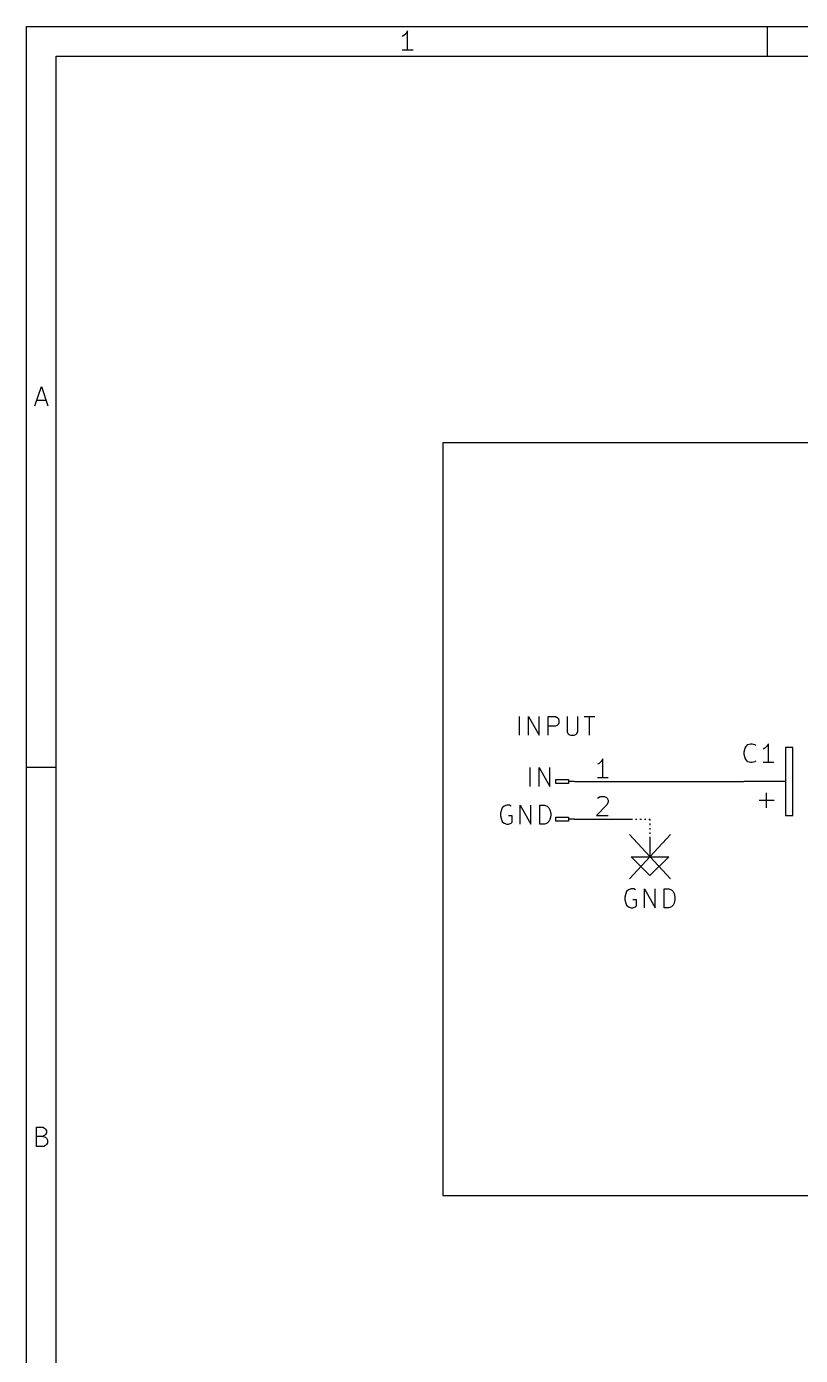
# Model space of a CAD drawing. Header units: millimetres. Extents: x 10 to 287, y -200 to -10.
# Drawn here: x 10 to 62.2, y -99.7 to -10 of the extents above; entities that cross this region are included whole.
import ezdxf

# ---------------------------------------------------------------- set-up
doc = ezdxf.new("R2010")
doc.units = ezdxf.units.MM
doc.linetypes.add('DOTTED', pattern=[0.2, 0, -0.2])
for name, color, linetype in [('DARKGRAY', 8, 'CONTINUOUS'), ('GRAYTHREE', 253, 'CONTINUOUS'), ('GREENSIXTYFIVE', 129, 'CONTINUOUS'), ('LIGHTBLUE', 172, 'CONTINUOUS'), ('LIGHTGREEN', 92, 'CONTINUOUS'), ('LIGHTRED', 12, 'CONTINUOUS'), ('PURERED', 1, 'CONTINUOUS'), ('RED', 14, 'CONTINUOUS')]:
    doc.layers.add(name, color=color, linetype=linetype)

msp = doc.modelspace()

# ---------------------------------------------------------------- linework, layer by layer
at = {"layer": 'DARKGRAY', "linetype": 'DOTTED'}
for p, q in [((50.8, -63.5), (52.07, -63.5)), ((52.07, -63.5), (52.07, -64.77))]:
    msp.add_line(p, q, dxfattribs=at)
at = {"layer": 'GRAYTHREE', "linetype": 'CONTINUOUS'}
for p, q in [((52.07, -64.77), (52.07, -66.04)), ((52.07, -67.31), (50.8, -66.04)), ((50.8, -66.04), (52.07, -66.04)), ((52.07, -66.04), (53.34, -66.04)), ((53.34, -66.04), (52.07, -67.31)), ((50.4371, -68.5147), (50.3767, -68.7566)), ((50.3767, -68.7566), (50.3767, -68.938)), ((50.3767, -68.938), (50.4371, -69.1799)), ((50.4976, -68.3938), (50.4371, -68.5147)), ((50.6186, -68.2728), (50.4976, -68.3938)), ((50.8, -68.2123), (50.6186, -68.2728)), ((50.9814, -68.2123), (50.8, -68.2123)), ((51.1628, -68.938), (50.9209, -68.938)), ((51.1024, -68.2728), (50.9814, -68.2123)), ((51.1628, -69.3614), (51.1628, -68.938)), ((51.7071, -69.4823), (51.7071, -68.2123)), ((51.7071, -68.2123), (52.4328, -69.4823)), ((52.4328, -69.4823), (52.4328, -68.2123)), ((53.0376, -69.4823), (53.0376, -68.2123)), ((53.0376, -68.2123), (53.34, -68.2123)), ((53.34, -68.2123), (53.5214, -68.2728)), ((53.5214, -68.2728), (53.6424, -68.3938)), ((53.6424, -68.3938), (53.7029, -68.5147)), ((53.7029, -68.5147), (53.7633, -68.7566)), ((53.7633, -68.938), (53.7029, -69.1799)), ((53.7633, -68.7566), (53.7633, -68.938)), ((50.4371, -69.1799), (50.4976, -69.3009)), ((50.4976, -69.3009), (50.6186, -69.4219)), ((50.6186, -69.4219), (50.8, -69.4823)), ((50.8, -69.4823), (50.9209, -69.4823)), ((50.9209, -69.4823), (51.1024, -69.4219)), ((51.1024, -69.4219), (51.1628, -69.3614)), ((53.34, -69.4823), (53.0376, -69.4823)), ((53.5214, -69.4219), (53.34, -69.4823)), ((53.6424, -69.3009), (53.5214, -69.4219)), ((53.7029, -69.1799), (53.6424, -69.3009))]:
    msp.add_line(p, q, dxfattribs=at)
at = {"layer": 'GREENSIXTYFIVE', "linetype": 'CONTINUOUS'}
for p, q in [((43.2706, -57.8379), (43.2706, -56.5679)), ((43.8754, -57.8379), (43.8754, -56.5679)), ((43.8754, -56.5679), (44.6011, -57.8379)), ((44.6011, -57.8379), (44.6011, -56.5679)), ((45.2059, -57.8379), (45.2059, -56.5679)), ((45.2059, -56.5679), (45.6897, -56.5679)), ((45.6897, -57.2332), (45.2059, -57.2332)), ((45.6897, -56.5679), (45.8107, -56.6284)), ((45.8107, -57.1727), (45.6897, -57.2332)), ((45.8107, -56.6284), (45.8712, -56.6889)), ((45.8712, -57.1122), (45.8107, -57.1727)), ((45.8712, -56.6889), (45.9316, -56.8098)), ((45.9316, -56.9913), (45.8712, -57.1122)), ((45.9316, -56.8098), (45.9316, -56.9913)), ((46.4759, -56.5679), (46.4759, -57.596)), ((47.2016, -57.596), (47.2016, -56.5679)), ((47.625, -56.5679), (48.3507, -56.5679)), ((47.9879, -57.8379), (47.9879, -56.5679)), ((46.4759, -57.596), (46.5364, -57.717)), ((46.5364, -57.717), (46.5969, -57.7775)), ((46.5969, -57.7775), (46.7178, -57.8379)), ((46.7178, -57.8379), (46.9597, -57.8379)), ((46.9597, -57.8379), (47.0807, -57.7775)), ((47.0807, -57.7775), (47.1412, -57.717)), ((47.1412, -57.717), (47.2016, -57.596)), ((58.4381, -58.9549), (58.4985, -58.713)), ((58.4381, -58.9549), (58.4985, -58.713)), ((58.4381, -59.1363), (58.4381, -58.9549)), ((58.4381, -59.1363), (58.4381, -58.9549)), ((58.4985, -59.3782), (58.4381, -59.1363)), ((58.4985, -59.3782), (58.4381, -59.1363)), ((58.4985, -58.713), (58.559, -58.5921)), ((58.4985, -58.713), (58.559, -58.5921)), ((58.559, -58.5921), (58.68, -58.4711)), ((58.559, -58.5921), (58.68, -58.4711)), ((58.68, -58.4711), (58.8614, -58.4106)), ((58.68, -58.4711), (58.8614, -58.4106)), ((58.8614, -58.4106), (58.9823, -58.4106)), ((58.8614, -58.4106), (58.9823, -58.4106)), ((58.9823, -58.4106), (59.1638, -58.4711)), ((58.9823, -58.4106), (59.1638, -58.4711)), ((59.1638, -58.4711), (59.2242, -58.5316)), ((59.1638, -58.4711), (59.2242, -58.5316)), ((59.829, -58.713), (59.7081, -58.7735)), ((59.829, -58.713), (59.7081, -58.7735)), ((59.95, -58.5921), (59.829, -58.713)), ((59.95, -58.5921), (59.829, -58.713)), ((60.0709, -58.4106), (59.95, -58.5921)), ((60.0709, -58.4106), (59.95, -58.5921)), ((60.0709, -59.6806), (60.0709, -58.4106)), ((60.0709, -59.6806), (60.0709, -58.4106)), ((58.559, -59.4992), (58.4985, -59.3782)), ((58.559, -59.4992), (58.4985, -59.3782)), ((58.68, -59.6202), (58.559, -59.4992)), ((58.68, -59.6202), (58.559, -59.4992)), ((58.8614, -59.6806), (58.68, -59.6202)), ((58.8614, -59.6806), (58.68, -59.6202)), ((58.9823, -59.6806), (58.8614, -59.6806)), ((58.9823, -59.6806), (58.8614, -59.6806)), ((59.1638, -59.6202), (58.9823, -59.6806)), ((59.1638, -59.6202), (58.9823, -59.6806)), ((59.2242, -59.5597), (59.1638, -59.6202)), ((59.2242, -59.5597), (59.1638, -59.6202)), ((60.4338, -59.6806), (59.7081, -59.6806)), ((60.4338, -59.6806), (59.7081, -59.6806))]:
    msp.add_line(p, q, dxfattribs=at)
at = {"layer": 'LIGHTBLUE', "linetype": 'CONTINUOUS'}
for p, q in [((38.1, -38.1), (38.1, -88.8946)), ((177.7999, -38.1), (38.1, -38.1)), ((43.9826, -61.2892), (43.9826, -60.0192)), ((44.5874, -61.2892), (44.5874, -60.0192)), ((44.5874, -60.0192), (45.3131, -61.2892)), ((45.3131, -61.2892), (45.3131, -60.0192)), ((42.1079, -62.7407), (42.0474, -62.8616)), ((42.2289, -62.6197), (42.1079, -62.7407)), ((42.4103, -62.5592), (42.2289, -62.6197)), ((42.5917, -62.5592), (42.4103, -62.5592)), ((42.7127, -62.6197), (42.5917, -62.5592)), ((43.3174, -63.8292), (43.3174, -62.5592)), ((43.3174, -62.5592), (44.0431, -63.8292)), ((44.0431, -63.8292), (44.0431, -62.5592)), ((44.6479, -63.8292), (44.6479, -62.5592)), ((44.6479, -62.5592), (44.9503, -62.5592)), ((44.9503, -62.5592), (45.1317, -62.6197)), ((45.1317, -62.6197), (45.2527, -62.7407)), ((45.2527, -62.7407), (45.3132, -62.8616)), ((42.0474, -62.8616), (41.987, -63.1035)), ((41.987, -63.1035), (41.987, -63.2849)), ((41.987, -63.2849), (42.0474, -63.5268)), ((42.0474, -63.5268), (42.1079, -63.6478)), ((42.1079, -63.6478), (42.2289, -63.7688)), ((42.7731, -63.2849), (42.5312, -63.2849)), ((42.7731, -63.7083), (42.7731, -63.2849)), ((45.2527, -63.6478), (45.1317, -63.7688)), ((45.3132, -63.5268), (45.2527, -63.6478)), ((45.3132, -62.8616), (45.3736, -63.1035)), ((45.3736, -63.2849), (45.3132, -63.5268)), ((45.3736, -63.1035), (45.3736, -63.2849)), ((42.2289, -63.7688), (42.4103, -63.8292)), ((42.4103, -63.8292), (42.5312, -63.8292)), ((42.5312, -63.8292), (42.7127, -63.7688)), ((42.7127, -63.7688), (42.7731, -63.7083)), ((44.9503, -63.8292), (44.6479, -63.8292)), ((45.1317, -63.7688), (44.9503, -63.8292)), ((38.1, -88.8946), (177.7999, -88.8946))]:
    msp.add_line(p, q, dxfattribs=at)
at = {"layer": 'LIGHTGREEN', "linetype": 'CONTINUOUS'}
msp.add_line((50.8, -60.96), (58.42, -60.96), dxfattribs=at)
at = {"layer": 'LIGHTRED', "linetype": 'CONTINUOUS'}
for p, q in [((48.6531, -59.7353), (48.5322, -59.7958)), ((48.7741, -59.6144), (48.6531, -59.7353)), ((48.895, -59.4329), (48.7741, -59.6144)), ((48.895, -60.7029), (48.895, -59.4329)), ((49.2579, -60.7029), (48.5322, -60.7029)), ((49.1974, -62.5172), (48.4717, -63.2429)), ((48.5322, -62.0939), (48.5926, -62.0334)), ((48.5926, -62.0334), (48.7136, -61.9729)), ((48.7136, -61.9729), (49.016, -61.9729)), ((49.016, -61.9729), (49.1369, -62.0334)), ((49.1369, -62.0334), (49.1974, -62.0939)), ((49.1974, -62.0939), (49.2579, -62.2148)), ((49.2579, -62.3358), (49.1974, -62.5172)), ((49.2579, -62.2148), (49.2579, -62.3358)), ((48.4717, -63.2429), (49.2579, -63.2429))]:
    msp.add_line(p, q, dxfattribs=at)
at = {"layer": 'PURERED', "linetype": 'CONTINUOUS'}
for p, q in [((50.6857, -64.5413), (53.4543, -67.5387)), ((53.4543, -64.5413), (50.6857, -67.5387))]:
    msp.add_line(p, q, dxfattribs=at)
at = {"layer": 'RED', "linetype": 'CONTINUOUS'}
for p, q in [((10, -10), (287.0022, -10)), ((10, -200.0072), (10, -10)), ((35.47, -10.6032), (35.3462, -10.6651)), ((35.5938, -10.4794), (35.47, -10.6032)), ((35.7176, -10.2937), (35.5938, -10.4794)), ((35.7176, -11.5937), (35.7176, -10.2937)), ((60, -12), (60, -10)), ((36.089, -11.5937), (35.3462, -11.5937)), ((12, -12), (285.0022, -12)), ((12, -198.0072), (12, -12)), ((10.5667, -35.5937), (11, -34.2937)), ((11, -34.2937), (11.4333, -35.5937)), ((10.6905, -35.2222), (11.3095, -35.2222)), ((61.722, -58.674), (61.214, -58.674)), ((61.214, -58.674), (61.214, -63.246)), ((61.722, -63.246), (61.722, -58.674)), ((10, -60), (12, -60)), ((45.72, -61.087), (45.72, -60.833)), ((45.72, -60.833), (46.5836, -60.833)), ((46.5836, -60.833), (46.5836, -61.087)), ((46.99, -60.96), (46.5836, -60.96)), ((46.99, -60.96), (50.8, -60.96)), ((61.214, -60.96), (58.42, -60.96)), ((61.214, -60.96), (58.42, -60.96)), ((46.5836, -61.087), (45.72, -61.087)), ((59.944, -62.738), (59.944, -61.722)), ((59.436, -62.23), (60.452, -62.23)), ((45.72, -63.627), (45.72, -63.373)), ((45.72, -63.373), (46.5836, -63.373)), ((46.5836, -63.627), (45.72, -63.627)), ((46.5836, -63.373), (46.5836, -63.627)), ((46.99, -63.5), (46.5836, -63.5)), ((46.99, -63.5), (50.8, -63.5)), ((61.214, -63.246), (61.722, -63.246)), ((10.6595, -85.5937), (10.6595, -84.2937)), ((10.6595, -84.2937), (11.0928, -84.2937)), ((11.0928, -84.2937), (11.2166, -84.3556)), ((11.0928, -84.9127), (10.6595, -84.9127)), ((11.2166, -84.8508), (11.0928, -84.9127)), ((11.0928, -84.9127), (11.2785, -84.9746)), ((11.2166, -84.3556), (11.2785, -84.4175)), ((11.2785, -84.7889), (11.2166, -84.8508)), ((11.2785, -84.4175), (11.3404, -84.5413)), ((11.3404, -84.6651), (11.2785, -84.7889)), ((11.2785, -84.9746), (11.3404, -85.0365)), ((11.3404, -84.5413), (11.3404, -84.6651)), ((11.3404, -85.0365), (11.4023, -85.1603)), ((11.4023, -85.1603), (11.4023, -85.346)), ((11.1547, -85.5937), (10.6595, -85.5937)), ((11.2785, -85.5318), (11.1547, -85.5937)), ((11.3404, -85.4698), (11.2785, -85.5318)), ((11.4023, -85.346), (11.3404, -85.4698))]:
    msp.add_line(p, q, dxfattribs=at)

doc.saveas('drawing.dxf')
